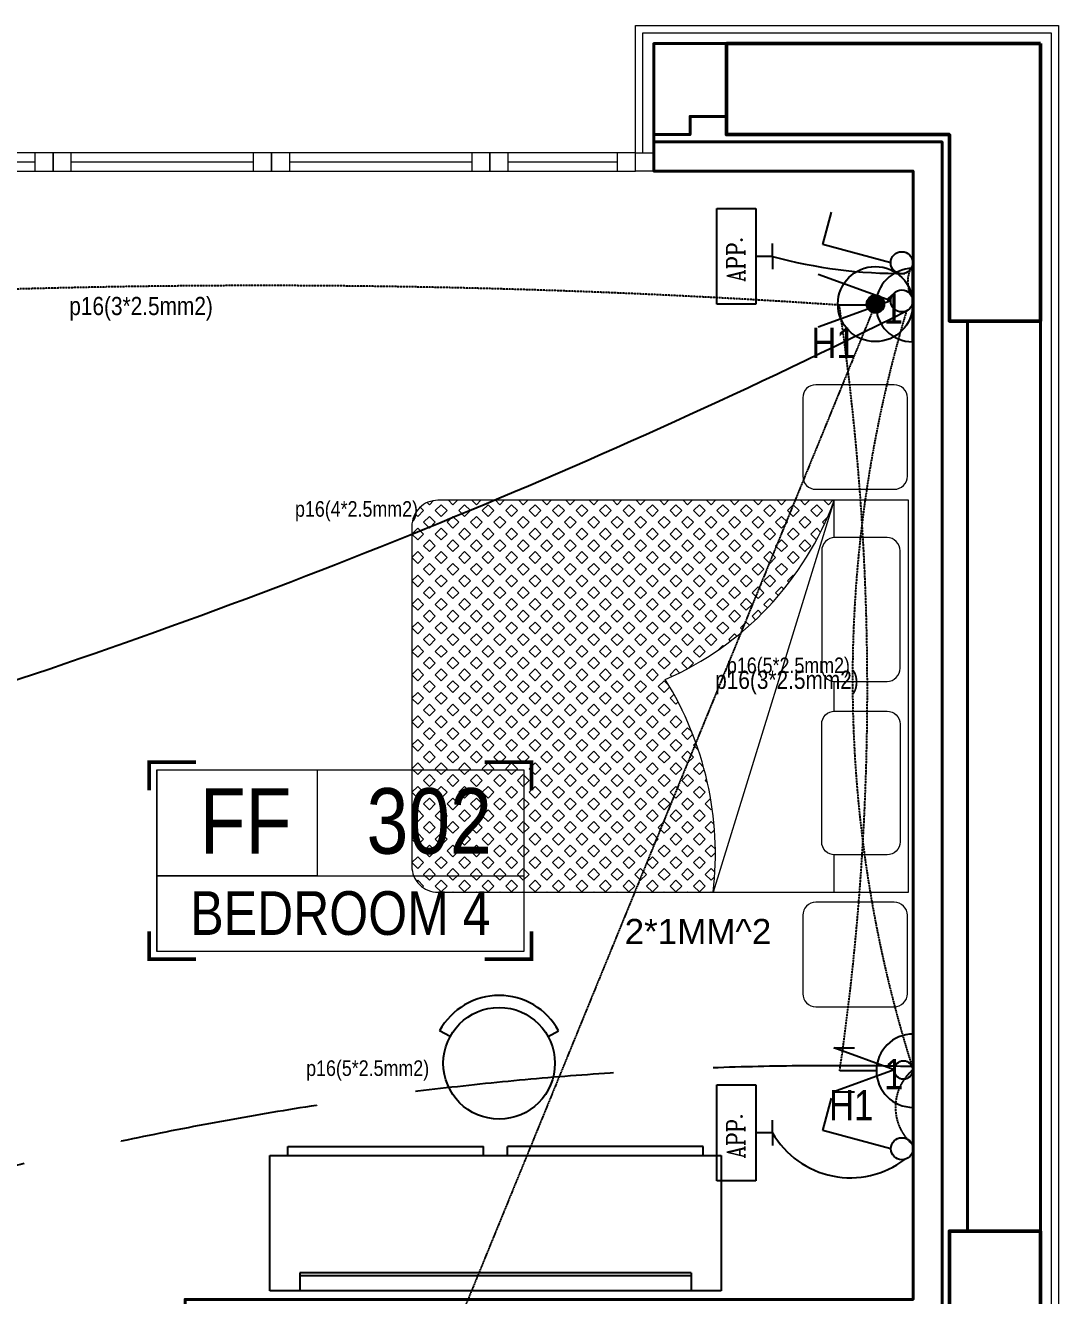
# Model space of a CAD drawing. Header units: inches. Extents: x 23642 to 146359, y -5490 to 33031.
# Drawn here: x 67392 to 70637, y 22635 to 26624 of the extents above; entities that cross this region are included whole.
import ezdxf
from ezdxf.enums import TextEntityAlignment as Align

# ---------------------------------------------------------------- set-up
doc = ezdxf.new("R2010")
doc.units = ezdxf.units.IN
doc.header["$LTSCALE"] = 5
doc.header["$MEASUREMENT"] = 0
doc.linetypes.add('Hidden (½x)', pattern=[0.1875, 0.125, -0.0625])
for name, color, linetype, lineweight in [('00-glass', 140, 'Continuous', 15), ('00-marble', 105, 'Continuous', 20), ('00-structure', 7, 'Continuous', 50), ('00-wall15-20', 30, 'Continuous', 40), ('00_Annotation', 231, 'Continuous', 15), ('_att-Text', 241, 'Continuous', 20)]:
    doc.layers.add(name, color=color, linetype=linetype, lineweight=lineweight)
for name, color, linetype in [('Lighting', 3, 'Continuous'), ('LowPower', 4, 'Continuous'), ('Power', 2, 'Continuous')]:
    doc.layers.add(name, color=color, linetype=linetype)
doc.styles.add('ROMANC', font='romanc', dxfattribs={"height": 0.3})
doc.styles.add('ROMANS', font='')
doc.styles.get("Standard").update_dxf_attribs({"font": 'arial.ttf'})
doc.styles.add('STYLE5', font='', dxfattribs={"height": 20})
doc.styles.get('ROMANS').set_extended_font_data('Arial Narrow')
doc.styles.get('STYLE5').set_extended_font_data('Arial Narrow')

# ---------------------------------------------------------------- blocks, each defined once
blk = doc.blocks.new('ROOM TAG')
at = {"layer": '00_Annotation', "lineweight": 25, "const_width": 10}
for points in [[(-332.6, 312.4), (-461.2, 312.4), (-461.2, 235.1)], [(460.5, 312.4), (589.1, 312.4), (589.1, 235.1)], [(-332.6, -229.2), (-461.2, -229.2), (-461.2, -152)], [(460.5, -229.2), (589.1, -229.2), (589.1, -152)]]:
    blk.add_lwpolyline(points, dxfattribs=at)
at = {"layer": '00_Annotation'}
blk.add_lwpolyline([(-440.2, 291.4), (568.1, 291.4), (568.1, -208.2), (-440.2, -208.2)], close=True, dxfattribs=at)
blk.add_lwpolyline([(-440.2, 291.4), (-440.2, -208.2)], dxfattribs=at)
at = {"layer": '_att-Text', "transparency": 33554687}
for points in [[(-440.2, 291.4), (568.1, 291.4)], [(-440.2, 0), (568.1, 0)]]:
    blk.add_lwpolyline(points, dxfattribs=at)
blk.add_lwpolyline([(-440.2, 291.4), (0, 291.4), (0, 0), (-440.2, 0)], close=True, dxfattribs=at)
at = {"layer": '00_Annotation', "style": 'STYLE5'}
for tag, height, p in [('FL', 180, (-196.6, 150.8)), ('#', 180, (307.8, 150.8)), ('NAME', 120, (64, -102.2))]:
    blk.add_attdef(tag, text='', height=height, dxfattribs=at).set_placement(p, align=Align.MIDDLE_CENTER)
blk = doc.blocks.new('MAT-P03')
at = {"linetype": 'Continuous', "lineweight": 0}
h = blk.add_hatch(dxfattribs=at)
h.set_pattern_fill('SQUARE', color=256, scale=0.01, angle=45, style=0)
h.set_pattern_definition([(45, (-137.31632, -115.088473), (-0.0224506403, 0.0224506403), [0.03175, -0.03175]), (135, (-137.31632, -115.088473), (-0.0224506403, -0.0224506403), [0.03175, -0.03175])])
h.paths.add_polyline_path([(0, -0.2797), (0, -1.7959, 0.414214), (0.1, -1.8959), (1.4, -1.8959, 0.414214), (1.5, -1.7959), (1.5, -0.7428, 0.16988), (0.6859, -0.9264, 0.205144)])
for p, q in [((0, -0.2797), (1.5, -0.7428)), ((0.1432, -0.2797), (0, -0.2797)), ((0.8069, -0.2797), (0.6931, -0.2797)), ((1.5, -0.2797), (1.3568, -0.2797))]:
    blk.add_line(p, q, dxfattribs=at)
for points in [[(-0.0418, -0.05, 0.414214), (-0.0918, 0), (-0.3918, 0, 0.414214), (-0.4418, -0.05), (-0.4418, -0.35, 0.414214), (-0.3918, -0.4), (-0.0918, -0.4, 0.414214), (-0.0418, -0.35)], [(1.5, -1.7959), (1.5, 0.0041), (0, 0.0041), (0, -1.7959, 0.414214), (0.1, -1.8959), (1.4, -1.8959, 0.414214)], [(1.938, -0.05, 0.414214), (1.888, 0), (1.588, 0, 0.414214), (1.538, -0.05), (1.538, -0.35, 0.414214), (1.588, -0.4), (1.888, -0.4, 0.414214), (1.938, -0.35)], [(0.6931, -0.0777, 0.414214), (0.6431, -0.0277), (0.1931, -0.0277, 0.414214), (0.1431, -0.0777), (0.1431, -0.2777, 0.414214), (0.1931, -0.3277), (0.6431, -0.3277, 0.414214), (0.6931, -0.2777)], [(0.8069, -0.0777, -0.414214), (0.8569, -0.0277), (1.3069, -0.0277, -0.414214), (1.3569, -0.0777), (1.3569, -0.2777, -0.414214), (1.3069, -0.3277), (0.8569, -0.3277, -0.414214), (0.8069, -0.2777)]]:
    blk.add_lwpolyline(points, format="xyb", close=True, dxfattribs=at)
for centre, radius, start, end in [((-0.412, -1.4037), 1.1971, 23.4982, 69.8704), ((1.3553, -1.9981), 1.2636, 83.4266, 121.9921)]:
    blk.add_arc(centre, radius, start, end, dxfattribs=at)
blk = doc.blocks.new('bero-2')
at = {"color": 0, "linetype": 'ByBlock'}
for p, q in [((-0.1507, 0.8452), (-0.1857, 0.8644)), ((0.1746, 0.8452), (0.2096, 0.8644)), ((-0.69, 0.45), (-0.69, 0.48)), ((-0.69, 0.48), (-0.04, 0.48)), ((-0.04, 0.45), (-0.04, 0.48)), ((0.69, 0.48), (0.04, 0.48)), ((0.04, 0.45), (0.04, 0.48)), ((0.69, 0.45), (0.69, 0.48)), ((-0.75, 0.45), (0.75, 0.45)), ((-0.75, 0), (-0.75, 0.45)), ((0.75, 0.45), (0.75, 0)), ((-0.65, 0.06), (-0.65, 0)), ((0.65, 0.06), (-0.65, 0.06)), ((0.65, 0.05), (-0.65, 0.05)), ((0.65, 0.06), (0.65, 0)), ((0.75, 0), (-0.75, 0))]:
    blk.add_line(p, q, dxfattribs=at)
blk.add_circle((0.0119, 0.7562), 0.1854, dxfattribs=at)
blk.add_arc((0.0119, 0.7562), 0.2254, 28.6941, 151.3059, dxfattribs=at)

msp = doc.modelspace()

# ---------------------------------------------------------------- linework, layer by layer
at = {"layer": '00-glass'}
for points in [[(67022.28713, 26166.37528), (69308.00142, 26166.37528), (69308.00142, 26223.51813), (67022.28713, 26223.51813), (67022.28713, 26166.37528)], [(67422.28713, 26166.37528), (67479.42999, 26166.37528), (67479.42999, 26223.51813), (67422.28713, 26223.51813)], [(67479.42999, 26166.37528), (67536.57285, 26166.37528), (67536.57285, 26223.51813), (67479.42999, 26223.51813)], [(68108.00142, 26166.37528), (68165.14427, 26166.37528), (68165.14427, 26223.51813), (68108.00142, 26223.51813)], [(68165.14427, 26166.37528), (68222.28713, 26166.37528), (68222.28713, 26223.51813), (68165.14427, 26223.51813)], [(68793.7157, 26166.37528), (68850.85856, 26166.37528), (68850.85856, 26223.51813), (68793.7157, 26223.51813)], [(68850.85856, 26166.37528), (68908.00142, 26166.37528), (68908.00142, 26223.51813), (68850.85856, 26223.51813)], [(69250.85856, 26166.37528), (69308.00142, 26166.37528), (69308.00142, 26223.51813), (69250.85856, 26223.51813)], [(69365.14427, 26166.37528), (69308.00142, 26166.37528), (69308.00142, 26223.51813), (69365.14427, 26223.51813)]]:
    msp.add_lwpolyline(points, close=True, dxfattribs=at)
for points in [[(67079.42999, 26194.94671), (67422.28713, 26194.94671)], [(67536.57285, 26194.94671), (68108.00142, 26194.94671)], [(68222.28713, 26194.94671), (68793.7157, 26194.94671)], [(68908.00142, 26194.94671), (69250.85856, 26194.94671)]]:
    msp.add_lwpolyline(points, dxfattribs=at)
at = {"layer": '00-marble', "transparency": 33554687}
for points in [[(69308.00142, 26223.51813), (69308.00142, 26623.51813), (70636.57285, 26623.51813), (70636.57285, 21366.37528), (70179.42999, 21366.37528)], [(69330.85856, 26223.51813), (69330.85856, 26600.66099), (70613.7157, 26600.66099), (70613.7157, 21389.23242), (70179.42999, 21389.23242)]]:
    msp.add_lwpolyline(points, dxfattribs=at)
at = {"layer": '00-structure'}
for points in [[(70579.42999, 26566.37528), (69593.7157, 26566.37528), (69593.7157, 26280.66099), (70293.7157, 26280.66099), (70293.7157, 25694.94671), (70579.42999, 25694.94671)], [(70293.7157, 22337.80385), (70579.42999, 22337.80385), (70579.42999, 22837.80385), (70293.7157, 22837.80385)]]:
    msp.add_lwpolyline(points, close=True, dxfattribs=at)
at = {"layer": '00-wall15-20'}
for points in [[(69593.7157, 26566.37528), (69365.14427, 26566.37528), (69365.14427, 26280.66099), (69479.42999, 26280.66099), (69479.42999, 26337.80385), (69593.7157, 26337.80385)], [(70270.85856, 21423.51813), (70270.85856, 26257.80385), (69365.14427, 26257.80385), (69365.14427, 26166.37528), (70179.42999, 26166.37528), (70179.42999, 22623.51813), (67893.7157, 22623.51813), (67893.7157, 22509.23242), (67893.7157, 22509.23242), (67893.7157, 22394.94671), (68008.00142, 22394.94671), (68008.00142, 22509.23242), (70179.42999, 22509.23242), (70179.42999, 21423.51813), (70270.85856, 21423.51813)], [(70579.42999, 22837.80385), (70579.42999, 25694.94671), (70350.85856, 25694.94671), (70350.85856, 22837.80385)]]:
    msp.add_lwpolyline(points, close=True, dxfattribs=at)
msp.add_lwpolyline([(69365.14427, 26280.66099), (69365.14427, 26257.80385)], dxfattribs=at)
at = {"layer": 'Lighting'}
for p, q in [((69562.95844, 26048.99389), (69685.98383, 26048.99389)), ((69562.95844, 25747.89499), (69562.95844, 26048.99389)), ((69685.98383, 26048.99389), (69685.98383, 25747.89499)), ((69896.14655, 25935.38687), (69923.53055, 26037.58533)), ((69737.99704, 25898.44444), (69737.99704, 25938.61363)), ((70109.60487, 25878.19088), (69896.14655, 25935.38687)), ((69737.99704, 25898.44444), (69685.98383, 25898.44444)), ((69737.99704, 25898.44444), (69737.99704, 25858.27525)), ((70109.60585, 25758.65338), (69881.83759, 25841.55425)), ((69685.98383, 25747.89499), (69562.95844, 25747.89499)), ((70109.60585, 25758.65338), (69881.83759, 25675.75251)), ((70120.69406, 23344.00348), (69930.88718, 23413.08754)), ((69930.88718, 23413.08754), (69995.33437, 23413.08754)), ((70120.69406, 23344.00348), (69930.88718, 23274.91943)), ((69562.95844, 23297.07904), (69685.98383, 23297.07904)), ((69562.95844, 22995.98014), (69562.95844, 23297.07904)), ((69685.98383, 23297.07904), (69685.98383, 22995.98014)), ((69896.31845, 23153.59252), (69923.70245, 23255.79099)), ((69930.88718, 23274.91943), (69995.33437, 23274.91943)), ((69737.99704, 23146.52959), (69737.99704, 23186.69878)), ((69737.99704, 23146.52959), (69685.98383, 23146.52959)), ((69737.99704, 23146.52959), (69737.99704, 23106.3604)), ((70109.77677, 23096.39654), (69896.31845, 23153.59252)), ((69685.98383, 22995.98014), (69562.95844, 22995.98014))]:
    msp.add_line(p, q, dxfattribs=at)
for centre, radius in [((70144.27835, 25878.19088), 34.67347), ((70144.27835, 25758.3938), 34.67347), ((70149.58781, 23343.78716), 28.89456), ((70144.45025, 23096.39654), 34.67347)]:
    msp.add_circle(centre, radius, dxfattribs=at)
for centre, radius, start, end in [((70136.62965, 27350.81487), 1506.0836, 254.65196583, 270.65026205), ((60551.41663, 44953.38692), 21493.24474, 287.9690152, 296.551642796), ((69982.84947, 23288.53135), 283.04984, 210.11151704, 307.19195808)]:
    msp.add_arc(centre, radius, start, end, dxfattribs=at)
at = {"layer": 'Lighting', "linetype": 'Hidden (½x)'}
for centre, radius, start, end in [((70254.34383, 25818.1535), 91.70661, 146.9592716, 213.21070023), ((74029.09268, 24569.13498), 4039.59717, 163.3438302, 197.55770785), ((70277.51488, 23226.75461), 153.33937, 130.2286065, 228.08376803)]:
    msp.add_arc(centre, radius, start, end, dxfattribs=at)
at = {"layer": 'Lighting', "linetype": 'Hidden (½x)', "ltscale": 1000}
msp.add_arc((69932.25375, 12681.9358), 10675.26901, 88.689202891, 113.226459303, dxfattribs=at)
at = {"layer": 'LowPower', "ltscale": 20, "transparency": 33554687}
for p, q in [((70033.52569, 25748.89742), (70061.00766, 25776.37938)), ((70033.52661, 25748.20351), (70061.70155, 25776.37844)), ((70033.54274, 25749.60929), (70060.29578, 25776.36233)), ((70033.54421, 25747.52628), (70062.37875, 25776.36082)), ((70033.57738, 25746.86462), (70063.04038, 25776.32762)), ((70033.57929, 25750.34066), (70059.56441, 25776.32579)), ((70033.62514, 25746.21755), (70063.68742, 25776.27984)), ((70033.63712, 25751.09332), (70058.81175, 25776.26796)), ((70033.68663, 25745.58422), (70064.32073, 25776.21832)), ((70033.71836, 25751.86939), (70058.03569, 25776.18672)), ((70033.76111, 25744.96387), (70064.94106, 25776.14382)), ((70033.82558, 25752.67144), (70057.23363, 25776.07949)), ((70033.84789, 25744.35583), (70065.54908, 25776.05701)), ((70033.94639, 25743.7595), (70066.14538, 25775.95849)), ((70033.96194, 25753.50263), (70056.40244, 25775.94313)), ((70034.05607, 25743.17435), (70066.73052, 25775.8488)), ((70034.1314, 25754.36691), (70055.53816, 25775.77368)), ((70034.17644, 25742.59989), (70067.30495, 25775.72841)), ((70034.30707, 25742.0357), (70067.86913, 25775.59776)), ((70034.339, 25755.26934), (70054.63573, 25775.56607)), ((70034.44757, 25741.48137), (70068.42344, 25775.45724)), ((70034.5914, 25756.21656), (70053.68851, 25775.31368)), ((70034.59759, 25740.93656), (70068.96823, 25775.30721)), ((70034.75679, 25740.40093), (70069.50385, 25775.14799)), ((70034.89765, 25757.21764), (70052.68743, 25775.00743)), ((70034.92488, 25739.8742), (70070.03056, 25774.97988)), ((70035.1016, 25739.35609), (70070.54866, 25774.80315)), ((70035.27066, 25758.28548), (70051.61959, 25774.63442)), ((70035.28669, 25738.84635), (70071.05838, 25774.61804)), ((70035.47993, 25738.34476), (70071.55995, 25774.42479)), ((70035.68111, 25737.85112), (70072.05358, 25774.22359)), ((70035.72999, 25759.43964), (70050.46543, 25774.17508)), ((70035.89005, 25737.36523), (70072.53946, 25774.01464)), ((70036.10656, 25736.88691), (70073.01776, 25773.79812)), ((70036.30799, 25760.71247), (70049.19261, 25773.59708)), ((70036.33049, 25736.41602), (70073.48865, 25773.57417)), ((70036.56169, 25735.95239), (70073.95226, 25773.34296)), ((70036.80002, 25735.4959), (70074.40874, 25773.10461)), ((70037.04537, 25735.04642), (70074.85821, 25772.85925)), ((70037.06604, 25762.16534), (70047.73973, 25772.83904)), ((70037.29762, 25734.60384), (70075.30078, 25772.60699)), ((70037.55666, 25734.16805), (70075.73655, 25772.34794)), ((70037.8224, 25733.73897), (70076.16562, 25772.08218)), ((70038.09477, 25733.3165), (70076.58807, 25771.80981)), ((70038.1543, 25763.94843), (70045.95665, 25771.75078)), ((70038.37367, 25732.90057), (70077.00399, 25771.5309)), ((70038.65903, 25732.49112), (70077.41343, 25771.24552)), ((70038.95081, 25732.08807), (70077.81647, 25770.95373)), ((70039.24895, 25731.69137), (70078.21315, 25770.65558)), ((70039.55338, 25731.30098), (70078.60353, 25770.35114)), ((70039.86408, 25730.91686), (70078.98765, 25770.04042)), ((70040.18101, 25730.53896), (70079.36554, 25769.72348)), ((70040.39848, 25766.88743), (70043.01764, 25769.5066)), ((70040.50414, 25730.16726), (70079.73723, 25769.40035)), ((70040.83344, 25729.80174), (70080.10274, 25769.07103)), ((70041.16891, 25729.44237), (70080.46209, 25768.73556)), ((70041.51052, 25729.08916), (70080.8153, 25768.39393)), ((70041.85827, 25728.74208), (70081.16236, 25768.04617)), ((70042.21217, 25728.40115), (70081.50328, 25767.69226)), ((70042.57221, 25728.06637), (70081.83805, 25767.3322)), ((70042.93842, 25727.73775), (70082.16666, 25766.96599)), ((70043.3108, 25727.41531), (70082.48909, 25766.59359)), ((70043.68939, 25727.09907), (70082.80532, 25766.21499)), ((70044.07421, 25726.78906), (70083.11532, 25765.83016)), ((70044.4653, 25726.48532), (70083.41904, 25765.43906)), ((70044.86269, 25726.18789), (70083.71646, 25765.04166)), ((70045.26645, 25725.89682), (70084.00752, 25764.63789)), ((70045.67662, 25725.61216), (70084.29217, 25764.22771)), ((70046.09327, 25725.33398), (70084.57034, 25763.81105)), ((70046.51646, 25725.06235), (70084.84196, 25763.38784)), ((70046.94628, 25724.79734), (70085.10695, 25762.95801)), ((70047.38281, 25724.53905), (70085.36523, 25762.52146)), ((70047.82615, 25724.28756), (70085.61671, 25762.07811)), ((70048.27641, 25724.04298), (70085.86127, 25761.62785)), ((70048.73368, 25723.80543), (70086.09881, 25761.17056)), ((70049.19811, 25723.57503), (70086.3292, 25760.70612)), ((70049.66982, 25723.35191), (70086.5523, 25760.23439)), ((70050.14897, 25723.13623), (70086.76797, 25759.75524)), ((70050.63571, 25722.92815), (70086.97604, 25759.26848)), ((70051.13022, 25722.72784), (70087.17634, 25758.77395)), ((70051.6327, 25722.53549), (70087.36867, 25758.27146)), ((70052.14335, 25722.35131), (70087.55283, 25757.76079)), ((70052.66241, 25722.17554), (70087.72859, 25757.24172)), ((70053.19011, 25722.00842), (70087.89569, 25756.714)), ((70053.72674, 25721.85022), (70088.05388, 25756.17735)), ((70054.27259, 25721.70124), (70088.20283, 25755.63149)), ((70054.82799, 25721.56182), (70088.34224, 25755.07607)), ((70055.3933, 25721.4323), (70088.47174, 25754.51074)), ((70055.96892, 25721.31309), (70088.59093, 25753.9351)), ((70056.55529, 25721.20463), (70088.69937, 25753.34872)), ((70057.15288, 25721.1074), (70088.79658, 25752.7511)), ((70057.76226, 25721.02195), (70088.88201, 25752.1417)), ((70058.38401, 25720.94887), (70088.95506, 25751.51993)), ((70059.01883, 25720.88886), (70089.01505, 25750.88509)), ((70059.66746, 25720.84267), (70089.06122, 25750.23642)), ((70060.3308, 25720.81118), (70089.09268, 25749.57306)), ((70061.00982, 25720.79537), (70089.10846, 25748.89401)), ((70061.70567, 25720.79639), (70089.10742, 25748.19815)), ((70062.41966, 25720.81556), (70089.08826, 25747.48416)), ((70063.15333, 25720.8544), (70089.04941, 25746.75048)), ((70063.90851, 25720.91475), (70088.98906, 25745.99531)), ((70064.68736, 25720.99878), (70088.90504, 25745.21645)), ((70065.49252, 25721.10912), (70088.7947, 25744.41129)), ((70066.32723, 25721.24899), (70088.65483, 25743.57659)), ((70067.19553, 25721.42246), (70088.48136, 25742.70829)), ((70068.10263, 25721.63474), (70088.26908, 25741.80119)), ((70069.05541, 25721.89269), (70088.01113, 25740.84841)), ((70070.06327, 25722.20572), (70087.6981, 25739.84055)), ((70071.13968, 25722.58731), (70087.31651, 25738.76414)), ((70072.30525, 25723.05805), (70086.84577, 25737.59857)), ((70073.59445, 25723.65243), (70086.25139, 25736.30936)), ((70075.07409, 25724.43724), (70085.46658, 25734.82973)), ((70076.91491, 25725.58323), (70084.32059, 25732.98891)), ((70080.54127, 25728.51476), (70081.38905, 25729.36255))]:
    msp.add_line(p, q, dxfattribs=at)
at = {"layer": 'LowPower', "linetype": 'Hidden (½x)', "transparency": 33554687}
msp.add_line((70061.31705, 25748.58739), (68183.06083, 21159.88987), dxfattribs=at)
at = {"layer": 'LowPower', "ltscale": 20, "transparency": 33554687}
for radius in [117.91608, 27.79309]:
    msp.add_circle((70061.31705, 25748.58739), radius, dxfattribs=at)
at = {"layer": 'Power'}
for p, q in [((70178.19855, 25630.07782), (70178.19855, 25860.35311)), ((70063.0609, 25745.21547), (69947.92326, 25745.21547)), ((70179.67409, 23226.3024), (70179.67409, 23456.57769)), ((70064.53645, 23341.44004), (69949.3988, 23341.44004))]:
    msp.add_line(p, q, dxfattribs=at)
for centre in [(70178.19855, 25745.21547), (70179.67409, 23341.44004)]:
    msp.add_arc(centre, 115.13764, 90, 270, dxfattribs=at)
at = {"layer": 'Power', "linetype": 'Hidden (½x)'}
for centre, radius, start, end in [((68133.39391, -1041.82546), 26848.42785, 86.124757001, 94.972801829), ((61733.0762, 24538.28466), 8303.03524, 351.71220367, 8.358137698)]:
    msp.add_arc(centre, radius, start, end, dxfattribs=at)

# ---------------------------------------------------------------- block references
at = {"xscale": 820.6456531310824, "yscale": 820.6456531310824, "zscale": 820.6456531310824, "rotation": 270}
msp.add_blockref('MAT-P03', (70161.6291, 25132.69885), dxfattribs=at)
at = {"xscale": 944.9478097202383, "yscale": 944.9478097202383, "zscale": 944.9478097202383}
msp.add_blockref('bero-2', (68868.50082, 22650.27152), dxfattribs=at)
at = {"layer": '_att-Text', "transparency": 33554687, "xscale": 1.142857142857144, "yscale": 1.142857142857144, "zscale": 1.142857142857144}
msp.add_blockref('ROOM TAG', (68308.46796, 23953.31488), dxfattribs=at).add_auto_attribs({'#': '302', 'FL': 'FF', 'NAME': 'BEDROOM 4'})

# ---------------------------------------------------------------- texts
at = {"layer": 'Lighting', "style": 'ROMANC', "width": 0.8}
for p in [(69651.70165, 25818.16067), (69651.70165, 23066.24582)]:
    msp.add_text('APP.', height=56.504921, rotation=90, dxfattribs=at).set_placement(p)
at = {"layer": 'Lighting', "style": 'ROMANS'}
for s, p in [('p16(4*2.5mm2)', (68238.95714, 25080.9018)), ('p16(5*2.5mm2)', (69595.14761, 24589.81955)), ('p16(5*2.5mm2)', (68273.93549, 23325.05764))]:
    msp.add_text(s, height=48.9220092, dxfattribs=at).set_placement(p)
at = {"layer": 'LowPower', "ltscale": 20, "transparency": 33554687}
msp.add_text('2*1MM^ 2', height=78.610717, dxfattribs=at).set_placement((69504.26826, 23779.34227), align=Align.MIDDLE)
at = {"layer": 'Power', "style": 'ROMANS'}
for s, height, p in [('p16(3*2.5mm2)', 57.1119265, (67530.12981, 25713.94925)), ('1', 95.18654, (70087.39045, 25686.68439)), ('H1', 95.186544, (69860.17562, 25578.84486)), ('p16(3*2.5mm2)', 57.1119265, (69558.18176, 24540.2696)), ('1', 95.18654, (70088.86599, 23282.90896)), ('H1', 95.186544, (69915.58688, 23185.36911))]:
    msp.add_text(s, height=height, dxfattribs=at).set_placement(p)

doc.saveas('drawing.dxf')
